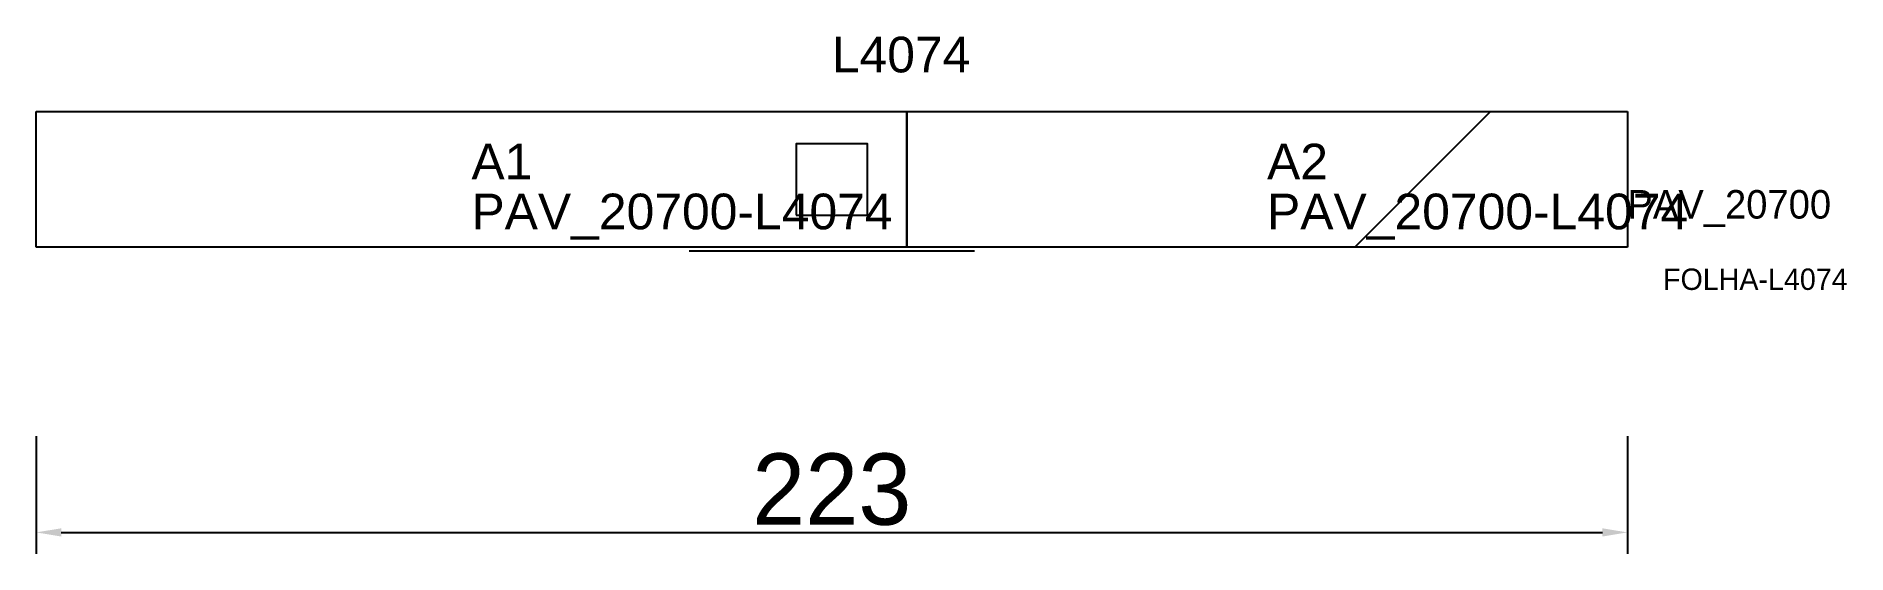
# Model space of a CAD drawing. Header units: metres. Extents: x 222 to 476, y 140 to 212.
import ezdxf

# ---------------------------------------------------------------- set-up
doc = ezdxf.new("R2010")
doc.units = ezdxf.units.M
for name, color, linetype in [('3', 3, 'CONTINUOUS'), ('AUX00', 7, 'CONTINUOUS'), ('COTA', 241, 'CONTINUOUS'), ('FOLHA', 255, 'CONTINUOUS'), ('Hachura', 251, 'CONTINUOUS'), ('NOMENCLATURA', 7, 'CONTINUOUS'), ('Nível', 160, 'CONTINUOUS'), ('Painéis', 200, 'CONTINUOUS'), ('Pilares', 5, 'CONTINUOUS'), ('SARR_2.2x7', 40, 'CONTINUOUS')]:
    doc.layers.add(name, color=color, linetype=linetype)
doc.styles.add('ARIAL', font='Arial.ttf')
doc.styles.add('STR_STANDARD', font='arial.ttf')
doc.dimstyles.new('EZ DXF', dxfattribs={"dimtxt": 10, "dimasz": 3.5, "dimexe": 3, "dimexo": 1.5, "dimgap": 1, "dimtad": 1, "dimdec": 1, "dimdsep": 46, "dimcen": 2.5, "dimazin": 3, "dimtfac": 1, "dimtmove": 0, "dimatfit": 3})

msp = doc.modelspace()

# ---------------------------------------------------------------- hatches: boundary and pattern name
at = {"layer": 'Hachura'}
h = msp.add_hatch(dxfattribs=at)
h.set_pattern_fill('ANSI31', scale=50)
h.paths.add_polyline_path([(445.21, 201.5), (445.21, 192), (445.21, 182.5), (333.21, 182.5), (222.21, 182.5), (222.21, 192), (222.2, 201.5), (333.21, 201.5)])
h = msp.add_hatch(dxfattribs=at)
h.set_pattern_fill('ANSI31', scale=50)
h.paths.add_polyline_path([(445.21, 201.5), (445.21, 192), (445.21, 182.5), (333.21, 182.5), (222.21, 182.5), (222.21, 192), (222.2, 201.5), (333.21, 201.5)])

# ---------------------------------------------------------------- linework, layer by layer
at = {"layer": '3'}
msp.add_lwpolyline([(344.2, 182.5), (344.2, 201.5)], close=True, dxfattribs=at)
msp.add_lwpolyline([(344.2, 182.5), (344.2, 201.5)], close=True, dxfattribs=at)
at = {"layer": 'Painéis', "color": 200}
for p, q in [((222.21, 192), (222.2, 201.5)), ((222.2, 201.5), (333.21, 201.5)), ((222.21, 192), (222.2, 201.5)), ((222.2, 201.5), (333.21, 201.5)), ((333.21, 201.5), (445.21, 201.5)), ((333.21, 201.5), (445.21, 201.5)), ((445.21, 201.5), (445.21, 192)), ((445.21, 201.5), (445.21, 192)), ((222.21, 182.5), (222.21, 192)), ((222.21, 182.5), (222.21, 192)), ((445.21, 192), (445.21, 182.5)), ((445.21, 192), (445.21, 182.5)), ((333.21, 182.5), (222.21, 182.5)), ((333.21, 182.5), (222.21, 182.5)), ((445.21, 182.5), (333.21, 182.5)), ((445.21, 182.5), (333.21, 182.5))]:
    msp.add_line(p, q, dxfattribs=at)
at = {"layer": 'Pilares'}
msp.add_lwpolyline([(328.705, 187), (338.705, 187), (338.705, 197), (328.705, 197)], close=True, dxfattribs=at)
msp.add_lwpolyline([(328.705, 187), (338.705, 187), (338.705, 197), (328.705, 197)], close=True, dxfattribs=at)
at = {"layer": 'SARR_2.2x7'}
msp.add_line((313.705, 182), (353.705, 182), dxfattribs=at)
msp.add_line((313.705, 182), (353.705, 182), dxfattribs=at)

# ---------------------------------------------------------------- texts
at = {"layer": '3', "style": 'STR_STANDARD'}
for s, p in [('A1', (283.2, 192)), ('A1', (283.2, 192)), ('A2', (394.705, 192)), ('A2', (394.705, 192))]:
    msp.add_text(s, height=5, dxfattribs=at).set_placement(p)
at = {"layer": 'AUX00', "style": 'STR_STANDARD'}
for p in [(283.2, 185), (283.2, 185), (394.705, 185), (394.705, 185)]:
    msp.add_text('PAV_20700-L4074', height=5, dxfattribs=at).set_placement(p)
at = {"layer": 'FOLHA'}
msp.add_text('FOLHA-L4074', height=3, dxfattribs=at).set_placement((450.21, 176.5))
msp.add_text('FOLHA-L4074', height=3, dxfattribs=at).set_placement((450.21, 176.5))
at = {"layer": 'NOMENCLATURA', "insert": (333.705, 212), "char_height": 5, "attachment_point": 1, "style": 'ARIAL'}
msp.add_mtext('L4074', dxfattribs=at)
msp.add_mtext('L4074', dxfattribs=at)
at = {"layer": 'Nível'}
msp.add_text('PAV_20700', height=4, dxfattribs=at).set_placement((445.21, 186.5))
msp.add_text('PAV_20700', height=4, dxfattribs=at).set_placement((445.21, 186.5))

# ---------------------------------------------------------------- dimensions: what is measured, and where the dimension line sits
at = {"layer": 'COTA'}
msp.add_linear_dim(base=(222.2, 142.5), p1=(222.2, 157.5), p2=(445.21, 157.5), dimstyle='EZ DXF', dxfattribs=at).render()
msp.add_linear_dim(base=(222.2, 142.5), p1=(222.2, 157.5), p2=(445.21, 157.5), dimstyle='EZ DXF', dxfattribs=at).render()

doc.saveas('drawing.dxf')
